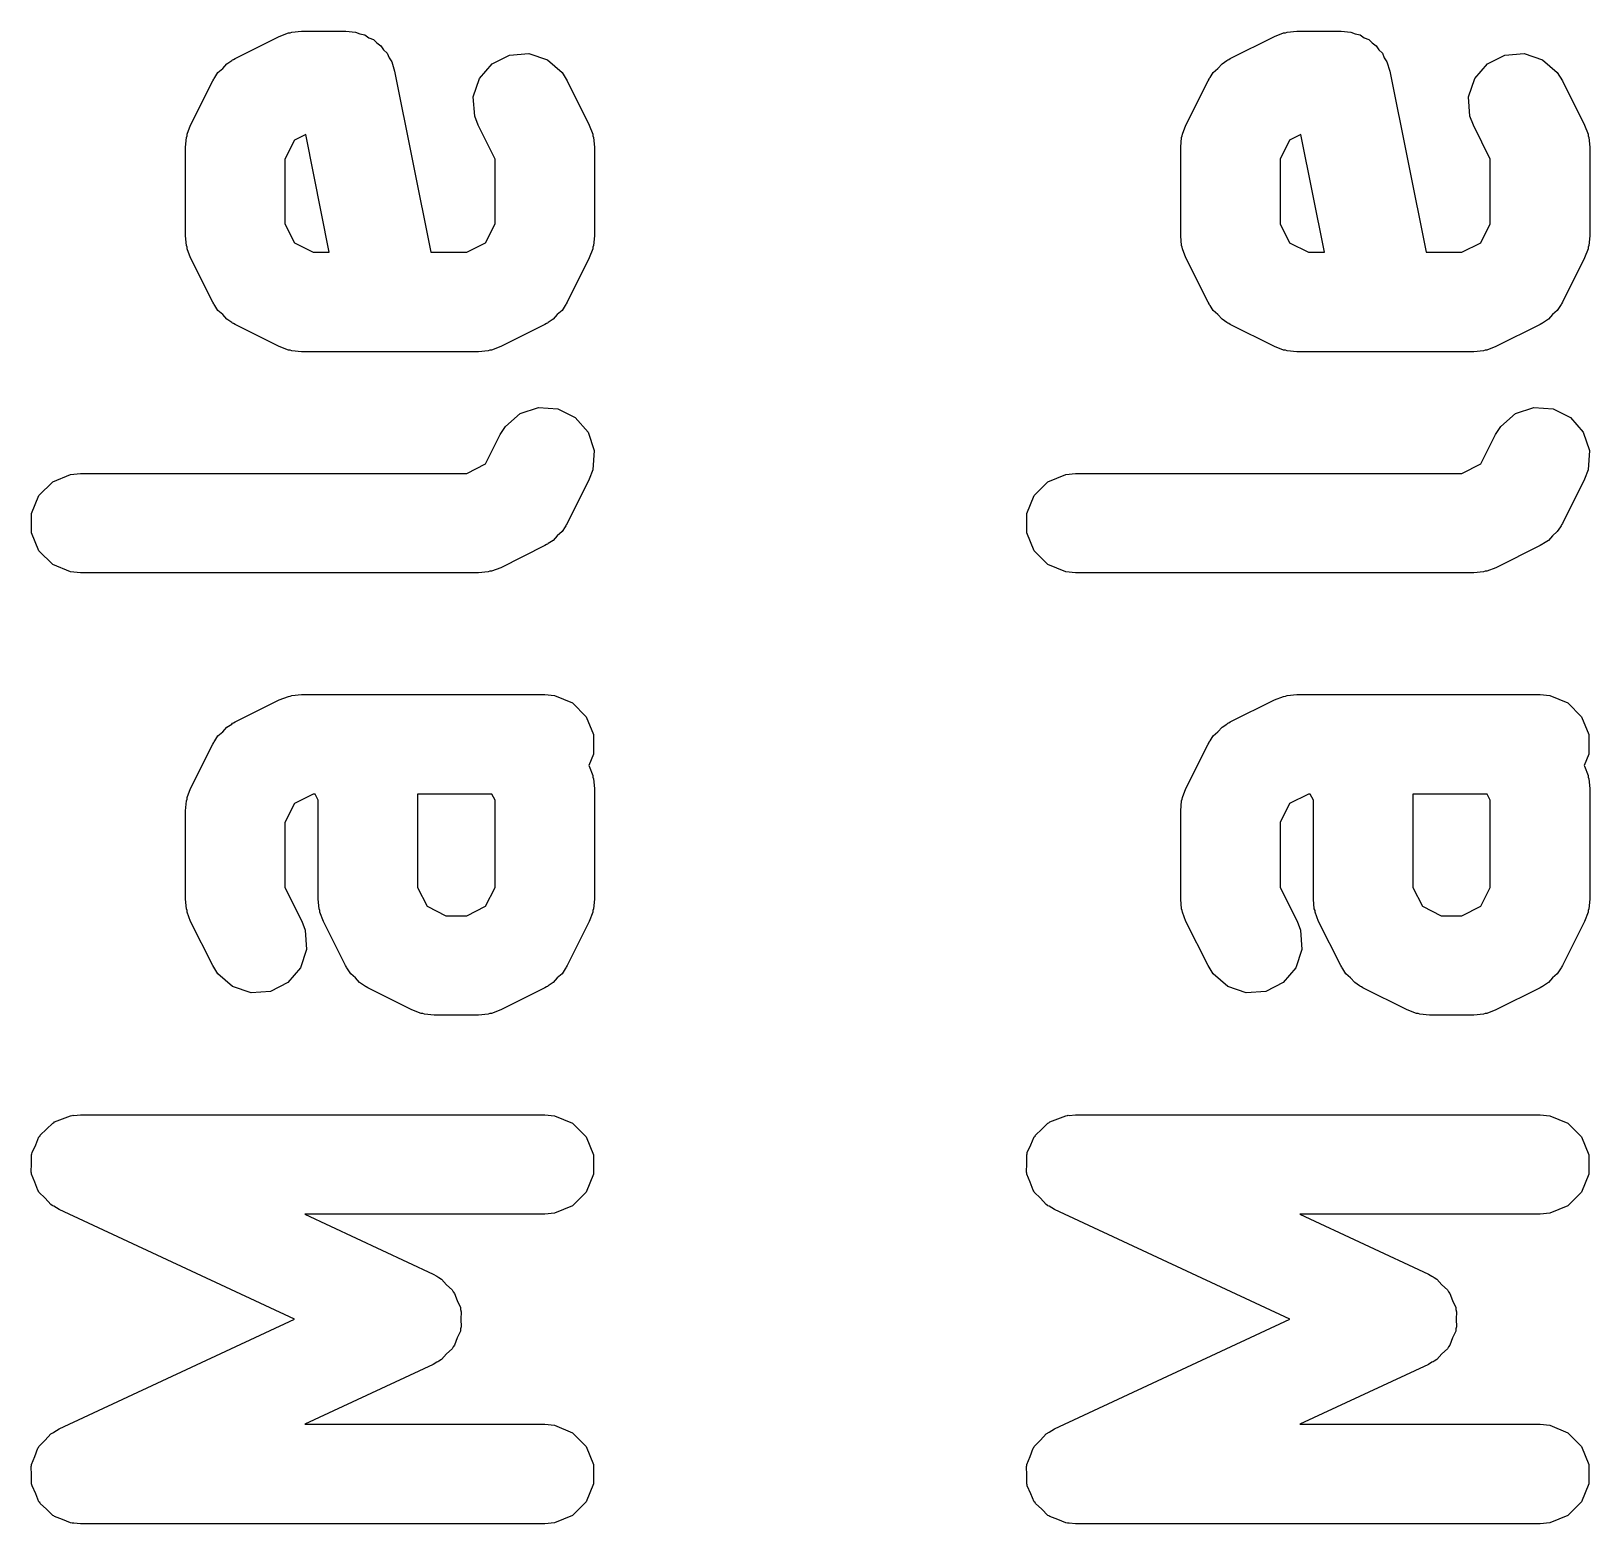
# Model space of a CAD drawing. Extents: x 0.5 to 3.33, y -7.81 to -5.91.
# Drawn here: x 2.856 to 2.9485, y -6.4826 to -6.394 of the extents above; entities that cross this region are included whole.
import ezdxf

# ---------------------------------------------------------------- set-up
doc = ezdxf.new("R2010")
doc.units = 0
doc.header["$MEASUREMENT"] = 0
doc.layers.add('BLACK', color=7, linetype='CONTINUOUS')

msp = doc.modelspace()

# ---------------------------------------------------------------- linework, layer by layer
at = {"layer": 'BLACK', "linetype": 'CONTINUOUS'}
for p, q in [((2.868077, -6.395653), (2.870702, -6.394341)), ((2.870702, -6.394341), (2.871242, -6.394134)), ((2.871242, -6.394134), (2.871348, -6.394126)), ((2.871348, -6.394126), (2.871446, -6.394086)), ((2.871446, -6.394086), (2.872022, -6.394029)), ((2.872022, -6.394029), (2.874647, -6.394029)), ((2.874647, -6.394029), (2.875223, -6.394086)), ((2.875223, -6.394086), (2.87549, -6.394196)), ((2.87549, -6.394196), (2.875774, -6.394252)), ((2.875774, -6.394252), (2.876017, -6.394415)), ((2.876017, -6.394415), (2.876287, -6.394526)), ((2.927132, -6.395653), (2.929757, -6.394341)), ((2.929757, -6.394341), (2.930298, -6.394134)), ((2.930298, -6.394134), (2.930403, -6.394126)), ((2.930403, -6.394126), (2.930501, -6.394086)), ((2.930501, -6.394086), (2.931077, -6.394029)), ((2.931077, -6.394029), (2.933702, -6.394029)), ((2.933702, -6.394029), (2.934278, -6.394086)), ((2.934278, -6.394086), (2.934545, -6.394196)), ((2.934545, -6.394196), (2.934829, -6.394252)), ((2.934829, -6.394252), (2.935072, -6.394415)), ((2.935072, -6.394415), (2.935343, -6.394526)), ((2.876287, -6.394526), (2.876492, -6.394731)), ((2.876492, -6.394731), (2.876733, -6.394891)), ((2.876733, -6.394891), (2.876895, -6.395134)), ((2.876895, -6.395134), (2.877102, -6.395341)), ((2.877102, -6.395341), (2.877213, -6.395608)), ((2.884366, -6.395446), (2.885515, -6.395364)), ((2.885515, -6.395364), (2.886608, -6.395729)), ((2.935343, -6.394526), (2.935547, -6.394731)), ((2.935547, -6.394731), (2.935788, -6.394891)), ((2.935788, -6.394891), (2.93595, -6.395134)), ((2.93595, -6.395134), (2.936157, -6.395341)), ((2.936157, -6.395341), (2.936268, -6.395608)), ((2.943421, -6.395446), (2.94457, -6.395364)), ((2.94457, -6.395364), (2.945663, -6.395729)), ((2.867065, -6.396484), (2.867345, -6.396241)), ((2.867345, -6.396241), (2.867587, -6.395961)), ((2.867587, -6.395961), (2.867879, -6.395778)), ((2.867879, -6.395778), (2.867935, -6.395729)), ((2.867935, -6.395729), (2.867981, -6.395714)), ((2.867981, -6.395714), (2.868077, -6.395653)), ((2.877213, -6.395608), (2.877374, -6.395849)), ((2.877374, -6.395849), (2.877542, -6.396403)), ((2.88258, -6.396832), (2.883335, -6.395961)), ((2.883335, -6.395961), (2.884366, -6.395446)), ((2.886608, -6.395729), (2.887478, -6.396484)), ((2.92612, -6.396484), (2.9264, -6.396241)), ((2.9264, -6.396241), (2.926642, -6.395961)), ((2.926642, -6.395961), (2.926934, -6.395778)), ((2.926934, -6.395778), (2.92699, -6.395729)), ((2.92699, -6.395729), (2.927036, -6.395714)), ((2.927036, -6.395714), (2.927132, -6.395653)), ((2.936268, -6.395608), (2.936429, -6.395849)), ((2.936429, -6.395849), (2.936598, -6.396403)), ((2.941636, -6.396832), (2.94239, -6.395961)), ((2.94239, -6.395961), (2.943421, -6.395446)), ((2.945663, -6.395729), (2.946533, -6.396484)), ((2.865444, -6.399598), (2.866757, -6.396973)), ((2.866757, -6.396973), (2.866817, -6.396877)), ((2.866817, -6.396877), (2.866832, -6.396832)), ((2.866832, -6.396832), (2.866881, -6.396775)), ((2.866881, -6.396775), (2.867065, -6.396484)), ((2.877542, -6.396403), (2.879692, -6.407152)), ((2.882216, -6.397925), (2.88258, -6.396832)), ((2.887478, -6.396484), (2.887787, -6.396973)), ((2.887787, -6.396973), (2.889099, -6.399598)), ((2.924499, -6.399598), (2.925812, -6.396973)), ((2.925812, -6.396973), (2.925872, -6.396877)), ((2.925872, -6.396877), (2.925888, -6.396832)), ((2.925888, -6.396832), (2.925937, -6.396775)), ((2.925937, -6.396775), (2.92612, -6.396484)), ((2.936598, -6.396403), (2.938747, -6.407152)), ((2.941271, -6.397925), (2.941636, -6.396832)), ((2.946533, -6.396484), (2.946842, -6.396973)), ((2.946842, -6.396973), (2.948154, -6.399598)), ((2.882298, -6.399074), (2.882216, -6.397925)), ((2.941353, -6.399074), (2.941271, -6.397925)), ((2.865237, -6.400139), (2.865444, -6.399598)), ((2.882505, -6.399614), (2.882298, -6.399074)), ((2.883505, -6.401616), (2.882505, -6.399614)), ((2.889099, -6.399598), (2.889306, -6.400139)), ((2.924292, -6.400139), (2.924499, -6.399598)), ((2.94156, -6.399614), (2.941353, -6.399074)), ((2.94256, -6.401616), (2.94156, -6.399614)), ((2.948154, -6.399598), (2.948361, -6.400139)), ((2.865133, -6.400919), (2.865189, -6.400343)), ((2.865189, -6.400343), (2.86523, -6.400245)), ((2.86523, -6.400245), (2.865237, -6.400139)), ((2.871598, -6.400495), (2.871038, -6.401616)), ((2.872271, -6.400158), (2.871598, -6.400495)), ((2.87367, -6.407152), (2.872271, -6.400158)), ((2.889306, -6.400139), (2.889313, -6.400245)), ((2.889313, -6.400245), (2.889354, -6.400343)), ((2.889354, -6.400343), (2.889411, -6.400919)), ((2.924188, -6.400919), (2.924244, -6.400343)), ((2.924244, -6.400343), (2.924285, -6.400245)), ((2.924285, -6.400245), (2.924292, -6.400139)), ((2.930654, -6.400495), (2.930093, -6.401616)), ((2.931326, -6.400158), (2.930654, -6.400495)), ((2.932725, -6.407152), (2.931326, -6.400158)), ((2.948361, -6.400139), (2.948369, -6.400245)), ((2.948369, -6.400245), (2.948409, -6.400343)), ((2.948409, -6.400343), (2.948466, -6.400919)), ((2.865133, -6.406168), (2.865133, -6.400919)), ((2.871038, -6.401616), (2.871038, -6.405471)), ((2.883505, -6.405471), (2.883505, -6.401616)), ((2.889411, -6.400919), (2.889411, -6.406168)), ((2.924188, -6.406168), (2.924188, -6.400919)), ((2.930093, -6.401616), (2.930093, -6.405471)), ((2.94256, -6.405471), (2.94256, -6.401616)), ((2.948466, -6.400919), (2.948466, -6.406168)), ((2.871038, -6.405471), (2.871598, -6.406592)), ((2.882945, -6.406592), (2.883505, -6.405471)), ((2.930093, -6.405471), (2.930654, -6.406592)), ((2.942, -6.406592), (2.94256, -6.405471)), ((2.865189, -6.406744), (2.865133, -6.406168)), ((2.889411, -6.406168), (2.889354, -6.406744)), ((2.924244, -6.406744), (2.924188, -6.406168)), ((2.948466, -6.406168), (2.948409, -6.406744)), ((2.86523, -6.406842), (2.865189, -6.406744)), ((2.865237, -6.406948), (2.86523, -6.406842)), ((2.865444, -6.407488), (2.865237, -6.406948)), ((2.871598, -6.406592), (2.872719, -6.407152)), ((2.872719, -6.407152), (2.87367, -6.407152)), ((2.879692, -6.407152), (2.881824, -6.407152)), ((2.881824, -6.407152), (2.882945, -6.406592)), ((2.889306, -6.406948), (2.889099, -6.407488)), ((2.889313, -6.406842), (2.889306, -6.406948)), ((2.889354, -6.406744), (2.889313, -6.406842)), ((2.924285, -6.406842), (2.924244, -6.406744)), ((2.924292, -6.406948), (2.924285, -6.406842)), ((2.924499, -6.407488), (2.924292, -6.406948)), ((2.930654, -6.406592), (2.931774, -6.407152)), ((2.931774, -6.407152), (2.932725, -6.407152)), ((2.938747, -6.407152), (2.940879, -6.407152)), ((2.940879, -6.407152), (2.942, -6.406592)), ((2.948361, -6.406948), (2.948154, -6.407488)), ((2.948369, -6.406842), (2.948361, -6.406948)), ((2.948409, -6.406744), (2.948369, -6.406842)), ((2.866757, -6.410113), (2.865444, -6.407488)), ((2.889099, -6.407488), (2.887787, -6.410113)), ((2.925812, -6.410113), (2.924499, -6.407488)), ((2.948154, -6.407488), (2.946842, -6.410113)), ((2.866817, -6.410209), (2.866757, -6.410113)), ((2.887787, -6.410113), (2.887726, -6.410209)), ((2.925872, -6.410209), (2.925812, -6.410113)), ((2.946842, -6.410113), (2.946781, -6.410209)), ((2.866832, -6.410255), (2.866817, -6.410209)), ((2.866881, -6.410312), (2.866832, -6.410255)), ((2.867065, -6.410603), (2.866881, -6.410312)), ((2.867345, -6.410846), (2.867065, -6.410603)), ((2.867587, -6.411125), (2.867345, -6.410846)), ((2.887199, -6.410845), (2.886956, -6.411125)), ((2.887478, -6.410603), (2.887199, -6.410845)), ((2.887662, -6.410311), (2.887478, -6.410603)), ((2.887711, -6.410255), (2.887662, -6.410311)), ((2.887726, -6.410209), (2.887711, -6.410255)), ((2.925888, -6.410255), (2.925872, -6.410209)), ((2.925937, -6.410312), (2.925888, -6.410255)), ((2.92612, -6.410603), (2.925937, -6.410312)), ((2.9264, -6.410846), (2.92612, -6.410603)), ((2.926642, -6.411125), (2.9264, -6.410846)), ((2.946254, -6.410845), (2.946011, -6.411125)), ((2.946533, -6.410603), (2.946254, -6.410845)), ((2.946717, -6.410311), (2.946533, -6.410603)), ((2.946766, -6.410255), (2.946717, -6.410311)), ((2.946781, -6.410209), (2.946766, -6.410255)), ((2.867879, -6.411309), (2.867587, -6.411125)), ((2.867935, -6.411358), (2.867879, -6.411309)), ((2.867981, -6.411373), (2.867935, -6.411358)), ((2.868077, -6.411434), (2.867981, -6.411373)), ((2.870702, -6.412746), (2.868077, -6.411434)), ((2.886466, -6.411434), (2.883841, -6.412746)), ((2.886563, -6.411373), (2.886466, -6.411434)), ((2.886608, -6.411358), (2.886563, -6.411373)), ((2.886664, -6.411309), (2.886608, -6.411358)), ((2.886956, -6.411125), (2.886664, -6.411309)), ((2.926934, -6.411309), (2.926642, -6.411125)), ((2.92699, -6.411358), (2.926934, -6.411309)), ((2.927036, -6.411373), (2.92699, -6.411358)), ((2.927132, -6.411434), (2.927036, -6.411373)), ((2.929757, -6.412746), (2.927132, -6.411434)), ((2.945521, -6.411434), (2.942897, -6.412746)), ((2.945618, -6.411373), (2.945521, -6.411434)), ((2.945663, -6.411358), (2.945618, -6.411373)), ((2.94572, -6.411309), (2.945663, -6.411358)), ((2.946011, -6.411125), (2.94572, -6.411309)), ((2.871242, -6.412953), (2.870702, -6.412746)), ((2.883841, -6.412746), (2.883301, -6.412953)), ((2.930298, -6.412953), (2.929757, -6.412746)), ((2.942897, -6.412746), (2.942356, -6.412953)), ((2.871348, -6.41296), (2.871242, -6.412953)), ((2.871446, -6.413001), (2.871348, -6.41296)), ((2.872022, -6.413058), (2.871446, -6.413001)), ((2.877275, -6.413058), (2.872022, -6.413058)), ((2.882521, -6.413058), (2.877275, -6.413058)), ((2.883097, -6.413001), (2.882521, -6.413058)), ((2.883195, -6.41296), (2.883097, -6.413001)), ((2.883301, -6.412953), (2.883195, -6.41296)), ((2.930403, -6.41296), (2.930298, -6.412953)), ((2.930501, -6.413001), (2.930403, -6.41296)), ((2.931077, -6.413058), (2.930501, -6.413001)), ((2.93633, -6.413058), (2.931077, -6.413058)), ((2.941576, -6.413058), (2.93633, -6.413058)), ((2.942152, -6.413001), (2.941576, -6.413058)), ((2.94225, -6.41296), (2.942152, -6.413001)), ((2.942356, -6.412953), (2.94225, -6.41296)), ((2.884996, -6.416726), (2.886089, -6.416362)), ((2.886089, -6.416362), (2.887238, -6.416443)), ((2.887238, -6.416443), (2.888268, -6.416959)), ((2.944051, -6.416726), (2.945144, -6.416362)), ((2.945144, -6.416362), (2.946293, -6.416443)), ((2.946293, -6.416443), (2.947324, -6.416959)), ((2.883817, -6.417971), (2.884125, -6.417481)), ((2.884125, -6.417481), (2.884996, -6.416726)), ((2.888268, -6.416959), (2.889023, -6.417829)), ((2.942872, -6.417971), (2.94318, -6.417481)), ((2.94318, -6.417481), (2.944051, -6.416726)), ((2.947324, -6.416959), (2.948078, -6.417829)), ((2.882945, -6.419715), (2.883817, -6.417971)), ((2.889023, -6.417829), (2.889388, -6.418922)), ((2.942, -6.419715), (2.942872, -6.417971)), ((2.948078, -6.417829), (2.948443, -6.418922)), ((2.889388, -6.418922), (2.889306, -6.420071)), ((2.948443, -6.418922), (2.948361, -6.420071)), ((2.857258, -6.420773), (2.858323, -6.420332)), ((2.858323, -6.420332), (2.858899, -6.420276)), ((2.858899, -6.420276), (2.881824, -6.420276)), ((2.881824, -6.420276), (2.882945, -6.419715)), ((2.889306, -6.420071), (2.889099, -6.420612)), ((2.916314, -6.420773), (2.917378, -6.420332)), ((2.917378, -6.420332), (2.917954, -6.420276)), ((2.917954, -6.420276), (2.940879, -6.420276)), ((2.940879, -6.420276), (2.942, -6.419715)), ((2.948361, -6.420071), (2.948154, -6.420612)), ((2.856444, -6.421588), (2.857258, -6.420773)), ((2.889099, -6.420612), (2.887787, -6.423237)), ((2.915499, -6.421588), (2.916314, -6.420773)), ((2.948154, -6.420612), (2.946842, -6.423237)), ((2.856003, -6.422652), (2.856444, -6.421588)), ((2.915058, -6.422652), (2.915499, -6.421588)), ((2.856003, -6.423804), (2.856003, -6.422652)), ((2.915058, -6.423804), (2.915058, -6.422652)), ((2.856444, -6.424869), (2.856003, -6.423804)), ((2.887199, -6.423969), (2.886956, -6.424249)), ((2.887478, -6.423726), (2.887199, -6.423969)), ((2.887662, -6.423435), (2.887478, -6.423726)), ((2.887711, -6.423378), (2.887662, -6.423435)), ((2.887726, -6.423333), (2.887711, -6.423378)), ((2.887787, -6.423237), (2.887726, -6.423333)), ((2.915499, -6.424869), (2.915058, -6.423804)), ((2.946254, -6.423969), (2.946011, -6.424249)), ((2.946533, -6.423726), (2.946254, -6.423969)), ((2.946717, -6.423435), (2.946533, -6.423726)), ((2.946766, -6.423378), (2.946717, -6.423435)), ((2.946781, -6.423333), (2.946766, -6.423378)), ((2.946842, -6.423237), (2.946781, -6.423333)), ((2.857258, -6.425683), (2.856444, -6.424869)), ((2.886466, -6.424557), (2.883841, -6.425869)), ((2.886563, -6.424496), (2.886466, -6.424557)), ((2.886608, -6.424481), (2.886563, -6.424496)), ((2.886664, -6.424432), (2.886608, -6.424481)), ((2.886956, -6.424249), (2.886664, -6.424432)), ((2.916314, -6.425683), (2.915499, -6.424869)), ((2.945521, -6.424557), (2.942897, -6.425869)), ((2.945618, -6.424496), (2.945521, -6.424557)), ((2.945663, -6.424481), (2.945618, -6.424496)), ((2.94572, -6.424432), (2.945663, -6.424481)), ((2.946011, -6.424249), (2.94572, -6.424432)), ((2.858323, -6.426124), (2.857258, -6.425683)), ((2.883841, -6.425869), (2.883301, -6.426076)), ((2.917378, -6.426124), (2.916314, -6.425683)), ((2.942897, -6.425869), (2.942356, -6.426076)), ((2.858899, -6.426181), (2.858323, -6.426124)), ((2.882521, -6.426181), (2.858899, -6.426181)), ((2.883097, -6.426124), (2.882521, -6.426181)), ((2.883195, -6.426084), (2.883097, -6.426124)), ((2.883301, -6.426076), (2.883195, -6.426084)), ((2.917954, -6.426181), (2.917378, -6.426124)), ((2.941576, -6.426181), (2.917954, -6.426181)), ((2.942152, -6.426124), (2.941576, -6.426181)), ((2.94225, -6.426084), (2.942152, -6.426124)), ((2.942356, -6.426076), (2.94225, -6.426084)), ((2.868077, -6.435023), (2.870702, -6.433711)), ((2.870702, -6.433711), (2.871242, -6.433504)), ((2.871242, -6.433504), (2.871348, -6.433496)), ((2.871348, -6.433496), (2.871446, -6.433456)), ((2.871446, -6.433456), (2.872022, -6.433399)), ((2.872022, -6.433399), (2.886458, -6.433399)), ((2.886458, -6.433399), (2.887034, -6.433456)), ((2.887034, -6.433456), (2.888098, -6.433897)), ((2.888098, -6.433897), (2.888913, -6.434711)), ((2.927132, -6.435023), (2.929757, -6.433711)), ((2.929757, -6.433711), (2.930298, -6.433504)), ((2.930298, -6.433504), (2.930403, -6.433496)), ((2.930403, -6.433496), (2.930501, -6.433456)), ((2.930501, -6.433456), (2.931077, -6.433399)), ((2.931077, -6.433399), (2.945513, -6.433399)), ((2.945513, -6.433399), (2.946089, -6.433456)), ((2.946089, -6.433456), (2.947154, -6.433897)), ((2.947154, -6.433897), (2.947968, -6.434711)), ((2.867879, -6.435148), (2.867935, -6.435099)), ((2.867935, -6.435099), (2.867981, -6.435084)), ((2.867981, -6.435084), (2.868077, -6.435023)), ((2.888913, -6.434711), (2.889354, -6.435776)), ((2.926934, -6.435148), (2.92699, -6.435099)), ((2.92699, -6.435099), (2.927036, -6.435084)), ((2.927036, -6.435084), (2.927132, -6.435023)), ((2.947968, -6.434711), (2.948409, -6.435776)), ((2.866881, -6.436145), (2.867065, -6.435854)), ((2.867065, -6.435854), (2.867345, -6.435611)), ((2.867345, -6.435611), (2.867587, -6.435331)), ((2.867587, -6.435331), (2.867879, -6.435148)), ((2.889354, -6.435776), (2.889354, -6.436928)), ((2.925937, -6.436145), (2.92612, -6.435854)), ((2.92612, -6.435854), (2.9264, -6.435611)), ((2.9264, -6.435611), (2.926642, -6.435331)), ((2.926642, -6.435331), (2.926934, -6.435148)), ((2.948409, -6.435776), (2.948409, -6.436928)), ((2.865444, -6.438968), (2.866757, -6.436344)), ((2.866757, -6.436344), (2.866817, -6.436247)), ((2.866817, -6.436247), (2.866832, -6.436202)), ((2.866832, -6.436202), (2.866881, -6.436145)), ((2.889354, -6.436928), (2.889074, -6.437605)), ((2.924499, -6.438968), (2.925812, -6.436344)), ((2.925812, -6.436344), (2.925872, -6.436247)), ((2.925872, -6.436247), (2.925888, -6.436202)), ((2.925888, -6.436202), (2.925937, -6.436145)), ((2.948409, -6.436928), (2.948129, -6.437605)), ((2.889074, -6.437605), (2.889099, -6.437656)), ((2.889099, -6.437656), (2.889306, -6.438196)), ((2.948129, -6.437605), (2.948154, -6.437656)), ((2.948154, -6.437656), (2.948361, -6.438196)), ((2.889306, -6.438196), (2.889313, -6.438302)), ((2.889313, -6.438302), (2.889354, -6.4384)), ((2.889354, -6.4384), (2.889411, -6.438976)), ((2.948361, -6.438196), (2.948369, -6.438302)), ((2.948369, -6.438302), (2.948409, -6.4384)), ((2.948409, -6.4384), (2.948466, -6.438976)), ((2.865133, -6.440289), (2.865189, -6.439713)), ((2.865189, -6.439713), (2.86523, -6.439615)), ((2.86523, -6.439615), (2.865237, -6.439509)), ((2.865237, -6.439509), (2.865444, -6.438968)), ((2.872719, -6.439304), (2.871598, -6.439865)), ((2.872822, -6.439304), (2.872719, -6.439304)), ((2.873007, -6.439673), (2.872822, -6.439304)), ((2.873007, -6.445538), (2.873007, -6.439673)), ((2.883321, -6.439304), (2.878912, -6.439304)), ((2.878912, -6.439304), (2.878912, -6.444841)), ((2.883505, -6.439673), (2.883321, -6.439304)), ((2.883505, -6.444841), (2.883505, -6.439673)), ((2.889411, -6.438976), (2.889411, -6.445538)), ((2.924188, -6.440289), (2.924244, -6.439713)), ((2.924244, -6.439713), (2.924285, -6.439615)), ((2.924285, -6.439615), (2.924292, -6.439509)), ((2.924292, -6.439509), (2.924499, -6.438968)), ((2.931774, -6.439304), (2.930654, -6.439865)), ((2.931877, -6.439304), (2.931774, -6.439304)), ((2.932062, -6.439673), (2.931877, -6.439304)), ((2.932062, -6.445538), (2.932062, -6.439673)), ((2.942376, -6.439304), (2.937967, -6.439304)), ((2.937967, -6.439304), (2.937967, -6.444841)), ((2.94256, -6.439673), (2.942376, -6.439304)), ((2.94256, -6.444841), (2.94256, -6.439673)), ((2.948466, -6.438976), (2.948466, -6.445538)), ((2.865133, -6.445538), (2.865133, -6.440289)), ((2.871598, -6.439865), (2.871038, -6.440986)), ((2.924188, -6.445538), (2.924188, -6.440289)), ((2.930654, -6.439865), (2.930093, -6.440986)), ((2.871038, -6.440986), (2.871038, -6.444841)), ((2.930093, -6.440986), (2.930093, -6.444841)), ((2.871038, -6.444841), (2.872039, -6.446842)), ((2.878912, -6.444841), (2.879472, -6.445962)), ((2.882945, -6.445962), (2.883505, -6.444841)), ((2.930093, -6.444841), (2.931094, -6.446842)), ((2.937967, -6.444841), (2.938528, -6.445962)), ((2.942, -6.445962), (2.94256, -6.444841)), ((2.865189, -6.446114), (2.865133, -6.445538)), ((2.86523, -6.446212), (2.865189, -6.446114)), ((2.865237, -6.446318), (2.86523, -6.446212)), ((2.873063, -6.446114), (2.873007, -6.445538)), ((2.873104, -6.446212), (2.873063, -6.446114)), ((2.873111, -6.446318), (2.873104, -6.446212)), ((2.879472, -6.445962), (2.880593, -6.446522)), ((2.881824, -6.446522), (2.882945, -6.445962)), ((2.889313, -6.446212), (2.889306, -6.446318)), ((2.889354, -6.446114), (2.889313, -6.446212)), ((2.889411, -6.445538), (2.889354, -6.446114)), ((2.924244, -6.446114), (2.924188, -6.445538)), ((2.924285, -6.446212), (2.924244, -6.446114)), ((2.924292, -6.446318), (2.924285, -6.446212)), ((2.932118, -6.446114), (2.932062, -6.445538)), ((2.932159, -6.446212), (2.932118, -6.446114)), ((2.932166, -6.446318), (2.932159, -6.446212)), ((2.938528, -6.445962), (2.939648, -6.446522)), ((2.940879, -6.446522), (2.942, -6.445962)), ((2.948369, -6.446212), (2.948361, -6.446318)), ((2.948409, -6.446114), (2.948369, -6.446212)), ((2.948466, -6.445538), (2.948409, -6.446114)), ((2.865444, -6.446859), (2.865237, -6.446318)), ((2.866757, -6.449483), (2.865444, -6.446859)), ((2.872039, -6.446842), (2.872246, -6.447383)), ((2.873318, -6.446859), (2.873111, -6.446318)), ((2.874631, -6.449483), (2.873318, -6.446859)), ((2.880593, -6.446522), (2.881824, -6.446522)), ((2.889099, -6.446859), (2.887787, -6.449483)), ((2.889306, -6.446318), (2.889099, -6.446859)), ((2.924499, -6.446859), (2.924292, -6.446318)), ((2.925812, -6.449483), (2.924499, -6.446859)), ((2.931094, -6.446842), (2.931301, -6.447383)), ((2.932373, -6.446859), (2.932166, -6.446318)), ((2.933686, -6.449483), (2.932373, -6.446859)), ((2.939648, -6.446522), (2.940879, -6.446522)), ((2.948154, -6.446859), (2.946842, -6.449483)), ((2.948361, -6.446318), (2.948154, -6.446859)), ((2.872246, -6.447383), (2.872327, -6.448532)), ((2.931301, -6.447383), (2.931382, -6.448532)), ((2.872327, -6.448532), (2.871963, -6.449625)), ((2.931382, -6.448532), (2.931018, -6.449625)), ((2.867065, -6.449973), (2.866757, -6.449483)), ((2.871963, -6.449625), (2.871208, -6.450495)), ((2.874691, -6.44958), (2.874631, -6.449483)), ((2.874706, -6.449625), (2.874691, -6.44958)), ((2.874756, -6.449682), (2.874706, -6.449625)), ((2.874939, -6.449973), (2.874756, -6.449682)), ((2.887662, -6.449682), (2.887478, -6.449973)), ((2.887711, -6.449625), (2.887662, -6.449682)), ((2.887726, -6.44958), (2.887711, -6.449625)), ((2.887787, -6.449483), (2.887726, -6.44958)), ((2.92612, -6.449973), (2.925812, -6.449483)), ((2.931018, -6.449625), (2.930263, -6.450495)), ((2.933746, -6.44958), (2.933686, -6.449483)), ((2.933762, -6.449625), (2.933746, -6.44958)), ((2.933811, -6.449682), (2.933762, -6.449625)), ((2.933994, -6.449973), (2.933811, -6.449682)), ((2.946717, -6.449682), (2.946533, -6.449973)), ((2.946766, -6.449625), (2.946717, -6.449682)), ((2.946781, -6.44958), (2.946766, -6.449625)), ((2.946842, -6.449483), (2.946781, -6.44958)), ((2.867935, -6.450728), (2.867065, -6.449973)), ((2.869028, -6.451092), (2.867935, -6.450728)), ((2.871208, -6.450495), (2.870178, -6.451011)), ((2.875219, -6.450216), (2.874939, -6.449973)), ((2.875461, -6.450495), (2.875219, -6.450216)), ((2.875753, -6.450679), (2.875461, -6.450495)), ((2.875809, -6.450728), (2.875753, -6.450679)), ((2.875855, -6.450743), (2.875809, -6.450728)), ((2.875951, -6.450804), (2.875855, -6.450743)), ((2.878576, -6.452116), (2.875951, -6.450804)), ((2.886466, -6.450804), (2.883841, -6.452116)), ((2.886563, -6.450743), (2.886466, -6.450804)), ((2.886608, -6.450728), (2.886563, -6.450743)), ((2.886664, -6.450679), (2.886608, -6.450728)), ((2.886956, -6.450495), (2.886664, -6.450679)), ((2.887199, -6.450216), (2.886956, -6.450495)), ((2.887478, -6.449973), (2.887199, -6.450216)), ((2.92699, -6.450728), (2.92612, -6.449973)), ((2.928083, -6.451092), (2.92699, -6.450728)), ((2.930263, -6.450495), (2.929233, -6.451011)), ((2.934274, -6.450216), (2.933994, -6.449973)), ((2.934516, -6.450495), (2.934274, -6.450216)), ((2.934808, -6.450679), (2.934516, -6.450495)), ((2.934864, -6.450728), (2.934808, -6.450679)), ((2.93491, -6.450743), (2.934864, -6.450728)), ((2.935006, -6.450804), (2.93491, -6.450743)), ((2.937631, -6.452116), (2.935006, -6.450804)), ((2.945521, -6.450804), (2.942897, -6.452116)), ((2.945618, -6.450743), (2.945521, -6.450804)), ((2.945663, -6.450728), (2.945618, -6.450743)), ((2.94572, -6.450679), (2.945663, -6.450728)), ((2.946011, -6.450495), (2.94572, -6.450679)), ((2.946254, -6.450216), (2.946011, -6.450495)), ((2.946533, -6.449973), (2.946254, -6.450216)), ((2.870178, -6.451011), (2.869028, -6.451092)), ((2.929233, -6.451011), (2.928083, -6.451092)), ((2.879116, -6.452323), (2.878576, -6.452116)), ((2.879222, -6.45233), (2.879116, -6.452323)), ((2.87932, -6.452371), (2.879222, -6.45233)), ((2.879896, -6.452428), (2.87932, -6.452371)), ((2.882521, -6.452428), (2.879896, -6.452428)), ((2.883097, -6.452371), (2.882521, -6.452428)), ((2.883195, -6.45233), (2.883097, -6.452371)), ((2.883301, -6.452323), (2.883195, -6.45233)), ((2.883841, -6.452116), (2.883301, -6.452323)), ((2.938172, -6.452323), (2.937631, -6.452116)), ((2.938277, -6.45233), (2.938172, -6.452323)), ((2.938375, -6.452371), (2.938277, -6.45233)), ((2.938951, -6.452428), (2.938375, -6.452371)), ((2.941576, -6.452428), (2.938951, -6.452428)), ((2.942152, -6.452371), (2.941576, -6.452428)), ((2.94225, -6.45233), (2.942152, -6.452371)), ((2.942356, -6.452323), (2.94225, -6.45233)), ((2.942897, -6.452116), (2.942356, -6.452323)), ((2.856896, -6.459193), (2.857258, -6.458831)), ((2.857258, -6.458831), (2.857319, -6.458806)), ((2.857319, -6.458806), (2.857368, -6.458761)), ((2.857368, -6.458761), (2.857849, -6.458586)), ((2.857849, -6.458586), (2.858323, -6.45839)), ((2.858323, -6.45839), (2.858413, -6.458381)), ((2.858413, -6.458381), (2.858451, -6.458368)), ((2.858451, -6.458368), (2.85852, -6.458371)), ((2.85852, -6.458371), (2.858899, -6.458333)), ((2.858899, -6.458333), (2.886458, -6.458333)), ((2.886458, -6.458333), (2.887034, -6.45839)), ((2.887034, -6.45839), (2.888098, -6.458831)), ((2.888098, -6.458831), (2.888913, -6.459646)), ((2.915951, -6.459193), (2.916314, -6.458831)), ((2.916314, -6.458831), (2.916374, -6.458806)), ((2.916374, -6.458806), (2.916423, -6.458761)), ((2.916423, -6.458761), (2.916904, -6.458586)), ((2.916904, -6.458586), (2.917378, -6.45839)), ((2.917378, -6.45839), (2.917468, -6.458381)), ((2.917468, -6.458381), (2.917506, -6.458368)), ((2.917506, -6.458368), (2.917575, -6.458371)), ((2.917575, -6.458371), (2.917954, -6.458333)), ((2.917954, -6.458333), (2.945513, -6.458333)), ((2.945513, -6.458333), (2.946089, -6.45839)), ((2.946089, -6.45839), (2.947154, -6.458831)), ((2.947154, -6.458831), (2.947968, -6.459646)), ((2.856248, -6.460119), (2.856444, -6.459646)), ((2.856444, -6.459646), (2.85649, -6.459599)), ((2.85649, -6.459599), (2.856518, -6.459539)), ((2.856518, -6.459539), (2.856896, -6.459193)), ((2.888913, -6.459646), (2.889354, -6.46071)), ((2.915303, -6.460119), (2.915499, -6.459646)), ((2.915499, -6.459646), (2.915545, -6.459599)), ((2.915545, -6.459599), (2.915573, -6.459539)), ((2.915573, -6.459539), (2.915951, -6.459193)), ((2.947968, -6.459646), (2.948409, -6.46071)), ((2.856003, -6.46071), (2.856028, -6.460649)), ((2.856003, -6.461223), (2.856003, -6.46071)), ((2.856028, -6.460649), (2.856031, -6.460583)), ((2.856031, -6.460583), (2.856248, -6.460119)), ((2.889354, -6.46071), (2.889354, -6.461862)), ((2.915058, -6.46071), (2.915083, -6.460649)), ((2.915058, -6.461223), (2.915058, -6.46071)), ((2.915083, -6.460649), (2.915086, -6.460583)), ((2.915086, -6.460583), (2.915303, -6.460119)), ((2.948409, -6.46071), (2.948409, -6.461862)), ((2.85598, -6.461734), (2.856003, -6.461223)), ((2.856003, -6.461796), (2.85598, -6.461734)), ((2.856003, -6.461862), (2.856003, -6.461796)), ((2.856199, -6.462336), (2.856003, -6.461862)), ((2.889354, -6.461862), (2.888913, -6.462927)), ((2.915036, -6.461734), (2.915058, -6.461223)), ((2.915058, -6.461796), (2.915036, -6.461734)), ((2.915058, -6.461862), (2.915058, -6.461796)), ((2.915254, -6.462336), (2.915058, -6.461862)), ((2.948409, -6.461862), (2.947968, -6.462927)), ((2.856374, -6.462817), (2.856199, -6.462336)), ((2.856419, -6.462866), (2.856374, -6.462817)), ((2.856444, -6.462927), (2.856419, -6.462866)), ((2.915429, -6.462817), (2.915254, -6.462336)), ((2.915474, -6.462866), (2.915429, -6.462817)), ((2.915499, -6.462927), (2.915474, -6.462866)), ((2.856806, -6.463289), (2.856444, -6.462927)), ((2.857152, -6.463667), (2.856806, -6.463289)), ((2.85723, -6.463713), (2.857152, -6.463667)), ((2.857258, -6.463741), (2.85723, -6.463713)), ((2.857323, -6.463768), (2.857258, -6.463741)), ((2.85765, -6.463962), (2.857323, -6.463768)), ((2.888098, -6.463741), (2.887034, -6.464182)), ((2.888913, -6.462927), (2.888098, -6.463741)), ((2.915861, -6.463289), (2.915499, -6.462927)), ((2.916207, -6.463667), (2.915861, -6.463289)), ((2.916285, -6.463713), (2.916207, -6.463667)), ((2.916314, -6.463741), (2.916285, -6.463713)), ((2.916378, -6.463768), (2.916314, -6.463741)), ((2.916705, -6.463962), (2.916378, -6.463768)), ((2.947154, -6.463741), (2.946089, -6.464182)), ((2.947968, -6.462927), (2.947154, -6.463741)), ((2.871602, -6.470472), (2.85765, -6.463962)), ((2.886458, -6.464239), (2.872209, -6.464239)), ((2.872209, -6.464239), (2.879833, -6.467797)), ((2.887034, -6.464182), (2.886458, -6.464239)), ((2.930657, -6.470472), (2.916705, -6.463962)), ((2.945513, -6.464239), (2.931264, -6.464239)), ((2.931264, -6.464239), (2.938888, -6.467797)), ((2.946089, -6.464182), (2.945513, -6.464239)), ((2.879833, -6.467797), (2.880044, -6.467922)), ((2.880044, -6.467922), (2.880115, -6.467948)), ((2.880115, -6.467948), (2.880166, -6.467994)), ((2.880166, -6.467994), (2.880331, -6.468092)), ((2.880331, -6.468092), (2.880634, -6.468423)), ((2.880634, -6.468423), (2.880965, -6.468726)), ((2.938888, -6.467797), (2.939099, -6.467922)), ((2.939099, -6.467922), (2.93917, -6.467948)), ((2.93917, -6.467948), (2.939221, -6.467994)), ((2.939221, -6.467994), (2.939386, -6.468092)), ((2.939386, -6.468092), (2.939689, -6.468423)), ((2.939689, -6.468423), (2.94002, -6.468726)), ((2.880965, -6.468726), (2.88102, -6.468845)), ((2.88102, -6.468845), (2.881109, -6.468941)), ((2.881109, -6.468941), (2.881262, -6.469363)), ((2.94002, -6.468726), (2.940075, -6.468845)), ((2.940075, -6.468845), (2.940164, -6.468941)), ((2.940164, -6.468941), (2.940317, -6.469363)), ((2.881262, -6.469363), (2.881452, -6.46977)), ((2.881452, -6.46977), (2.881458, -6.469901)), ((2.881458, -6.469901), (2.881502, -6.470024)), ((2.881502, -6.470024), (2.881483, -6.470472)), ((2.940317, -6.469363), (2.940507, -6.46977)), ((2.940507, -6.46977), (2.940513, -6.469901)), ((2.940513, -6.469901), (2.940558, -6.470024)), ((2.940558, -6.470024), (2.940538, -6.470472)), ((2.85765, -6.476983), (2.871602, -6.470472)), ((2.881452, -6.471175), (2.881262, -6.471581)), ((2.881458, -6.471044), (2.881452, -6.471175)), ((2.881503, -6.470921), (2.881458, -6.471044)), ((2.881483, -6.470472), (2.881503, -6.470921)), ((2.916705, -6.476983), (2.930657, -6.470472)), ((2.940507, -6.471175), (2.940317, -6.471581)), ((2.940513, -6.471044), (2.940507, -6.471175)), ((2.940558, -6.470921), (2.940513, -6.471044)), ((2.940538, -6.470472), (2.940558, -6.470921)), ((2.88102, -6.4721), (2.880965, -6.472219)), ((2.881109, -6.472004), (2.88102, -6.4721)), ((2.881262, -6.471581), (2.881109, -6.472004)), ((2.940075, -6.4721), (2.94002, -6.472219)), ((2.940164, -6.472004), (2.940075, -6.4721)), ((2.940317, -6.471581), (2.940164, -6.472004)), ((2.880044, -6.473023), (2.879833, -6.473148)), ((2.880115, -6.472997), (2.880044, -6.473023)), ((2.880166, -6.472951), (2.880115, -6.472997)), ((2.880331, -6.472853), (2.880166, -6.472951)), ((2.880634, -6.472522), (2.880331, -6.472853)), ((2.880965, -6.472219), (2.880634, -6.472522)), ((2.939099, -6.473023), (2.938888, -6.473148)), ((2.93917, -6.472997), (2.939099, -6.473023)), ((2.939221, -6.472951), (2.93917, -6.472997)), ((2.939386, -6.472853), (2.939221, -6.472951)), ((2.939689, -6.472522), (2.939386, -6.472853)), ((2.94002, -6.472219), (2.939689, -6.472522)), ((2.879833, -6.473148), (2.872209, -6.476706)), ((2.938888, -6.473148), (2.931264, -6.476706)), ((2.872209, -6.476706), (2.886458, -6.476706)), ((2.886458, -6.476706), (2.887034, -6.476763)), ((2.931264, -6.476706), (2.945513, -6.476706)), ((2.945513, -6.476706), (2.946089, -6.476763)), ((2.856444, -6.478018), (2.856806, -6.477656)), ((2.856806, -6.477656), (2.857152, -6.477278)), ((2.857152, -6.477278), (2.85723, -6.477232)), ((2.85723, -6.477232), (2.857258, -6.477204)), ((2.857258, -6.477204), (2.857323, -6.477177)), ((2.857323, -6.477177), (2.85765, -6.476983)), ((2.887034, -6.476763), (2.888098, -6.477204)), ((2.888098, -6.477204), (2.888913, -6.478018)), ((2.915499, -6.478018), (2.915861, -6.477656)), ((2.915861, -6.477656), (2.916207, -6.477278)), ((2.916207, -6.477278), (2.916285, -6.477232)), ((2.916285, -6.477232), (2.916314, -6.477204)), ((2.916314, -6.477204), (2.916378, -6.477177)), ((2.916378, -6.477177), (2.916705, -6.476983)), ((2.946089, -6.476763), (2.947154, -6.477204)), ((2.947154, -6.477204), (2.947968, -6.478018)), ((2.856199, -6.478609), (2.856374, -6.478128)), ((2.856374, -6.478128), (2.856419, -6.478079)), ((2.856419, -6.478079), (2.856444, -6.478018)), ((2.888913, -6.478018), (2.889354, -6.479083)), ((2.915254, -6.478609), (2.915429, -6.478128)), ((2.915429, -6.478128), (2.915474, -6.478079)), ((2.915474, -6.478079), (2.915499, -6.478018)), ((2.947968, -6.478018), (2.948409, -6.479083)), ((2.85598, -6.47921), (2.856003, -6.479149)), ((2.856003, -6.479722), (2.85598, -6.47921)), ((2.856003, -6.479083), (2.856199, -6.478609)), ((2.856003, -6.479149), (2.856003, -6.479083)), ((2.889354, -6.479083), (2.889354, -6.480235)), ((2.915036, -6.47921), (2.915058, -6.479149)), ((2.915058, -6.479722), (2.915036, -6.47921)), ((2.915058, -6.479083), (2.915254, -6.478609)), ((2.915058, -6.479149), (2.915058, -6.479083)), ((2.948409, -6.479083), (2.948409, -6.480235)), ((2.856003, -6.480235), (2.856003, -6.479722)), ((2.856028, -6.480296), (2.856003, -6.480235)), ((2.856031, -6.480361), (2.856028, -6.480296)), ((2.856248, -6.480826), (2.856031, -6.480361)), ((2.889354, -6.480235), (2.888913, -6.481299)), ((2.915058, -6.480235), (2.915058, -6.479722)), ((2.915083, -6.480296), (2.915058, -6.480235)), ((2.915086, -6.480361), (2.915083, -6.480296)), ((2.915303, -6.480826), (2.915086, -6.480361)), ((2.948409, -6.480235), (2.947968, -6.481299)), ((2.856444, -6.481299), (2.856248, -6.480826)), ((2.85649, -6.481346), (2.856444, -6.481299)), ((2.856518, -6.481405), (2.85649, -6.481346)), ((2.888913, -6.481299), (2.888098, -6.482114)), ((2.915499, -6.481299), (2.915303, -6.480826)), ((2.915545, -6.481346), (2.915499, -6.481299)), ((2.915573, -6.481405), (2.915545, -6.481346)), ((2.947968, -6.481299), (2.947154, -6.482114)), ((2.856896, -6.481751), (2.856518, -6.481405)), ((2.857258, -6.482114), (2.856896, -6.481751)), ((2.857319, -6.482139), (2.857258, -6.482114)), ((2.857368, -6.482184), (2.857319, -6.482139)), ((2.857849, -6.482359), (2.857368, -6.482184)), ((2.888098, -6.482114), (2.887034, -6.482555)), ((2.915951, -6.481751), (2.915573, -6.481405)), ((2.916314, -6.482114), (2.915951, -6.481751)), ((2.916374, -6.482139), (2.916314, -6.482114)), ((2.916423, -6.482184), (2.916374, -6.482139)), ((2.916904, -6.482359), (2.916423, -6.482184)), ((2.947154, -6.482114), (2.946089, -6.482555)), ((2.858323, -6.482555), (2.857849, -6.482359)), ((2.858413, -6.482564), (2.858323, -6.482555)), ((2.858451, -6.482577), (2.858413, -6.482564)), ((2.85852, -6.482574), (2.858451, -6.482577)), ((2.858899, -6.482612), (2.85852, -6.482574)), ((2.886458, -6.482612), (2.858899, -6.482612)), ((2.887034, -6.482555), (2.886458, -6.482612)), ((2.917378, -6.482555), (2.916904, -6.482359)), ((2.917468, -6.482564), (2.917378, -6.482555)), ((2.917506, -6.482577), (2.917468, -6.482564)), ((2.917575, -6.482574), (2.917506, -6.482577)), ((2.917954, -6.482612), (2.917575, -6.482574)), ((2.945513, -6.482612), (2.917954, -6.482612)), ((2.946089, -6.482555), (2.945513, -6.482612))]:
    msp.add_line(p, q, dxfattribs=at)

doc.saveas('drawing.dxf')
